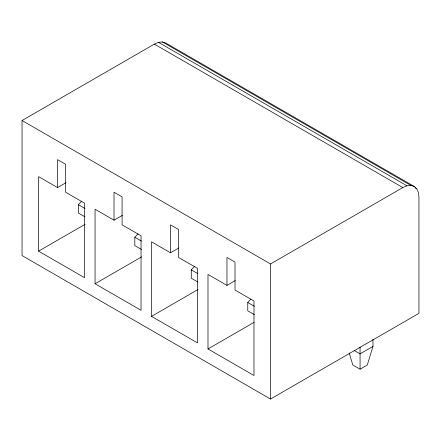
<?xml version="1.0" encoding="UTF-8"?>
<svg xmlns="http://www.w3.org/2000/svg" width="441" height="441" viewBox="0 0 441 441"><rect width="100%" height="100%" fill="white"/><g stroke="black" fill="none" stroke-linecap="round" stroke-linejoin="round"><path stroke-width="0.66" d="M349.118 352.828L352.844 365.032L360.06 369.2L360.06 346.973M372.97 339.52L372.97 346.406L367.276 365.032L360.06 369.2M85.014 216.851L78.349 213.009L78.349 204.674L81.557 201.234M141.478 249.457L134.819 245.609L134.819 237.275L138.027 233.835M197.948 282.058L191.289 278.21L191.289 269.875L194.498 266.441M254.418 314.659L247.759 310.811L247.759 302.482L250.968 299.042M22.05 120.514L154.35 44.128L158.528 42.353L162.415 41.967L165.761 42.998L414.226 186.449L416.789 188.831L418.399 192.392L418.95 196.895L418.95 313.336L270.515 399.033L22.05 255.582L22.05 120.514L270.515 263.961L402.815 187.579L406.993 185.804L410.885 185.418L414.226 186.449M57.545 187.579L57.545 159.636L65.61 164.295L65.61 192.237L84.567 203.185L84.567 277.703L38.587 251.155L38.587 176.637L57.545 187.579L65.896 182.756M38.587 251.155L85.13 224.287M114.015 220.186L114.015 192.237L122.08 196.895L122.08 224.838L141.037 235.786L141.037 310.304L95.058 283.761L95.058 209.238L114.015 220.186L122.366 215.362M95.058 283.761L141.6 256.888M170.485 252.787L170.485 224.838L178.55 229.496L178.55 257.445L197.507 268.387L197.507 342.911L151.528 316.362L151.528 241.839L170.485 252.787L178.837 247.963M151.528 316.362L198.07 289.489M226.955 285.388L226.955 257.445L235.02 262.103L235.02 290.046L253.977 300.988L253.977 375.512L207.998 348.963L207.998 274.445L226.955 285.388L235.307 280.564M207.998 348.963L253.944 322.437M372.97 346.406L360.06 353.853L354.195 350.468M162.415 41.967L410.885 185.418M415.003 187.794L416.789 188.831M158.528 42.353L406.993 185.804M154.35 44.128L402.815 187.579M78.349 204.674L85.014 208.521M134.819 237.275L141.478 241.122M191.289 269.875L197.948 273.723M247.759 302.482L254.418 306.324M270.515 263.961L270.515 399.033"/></g></svg>
